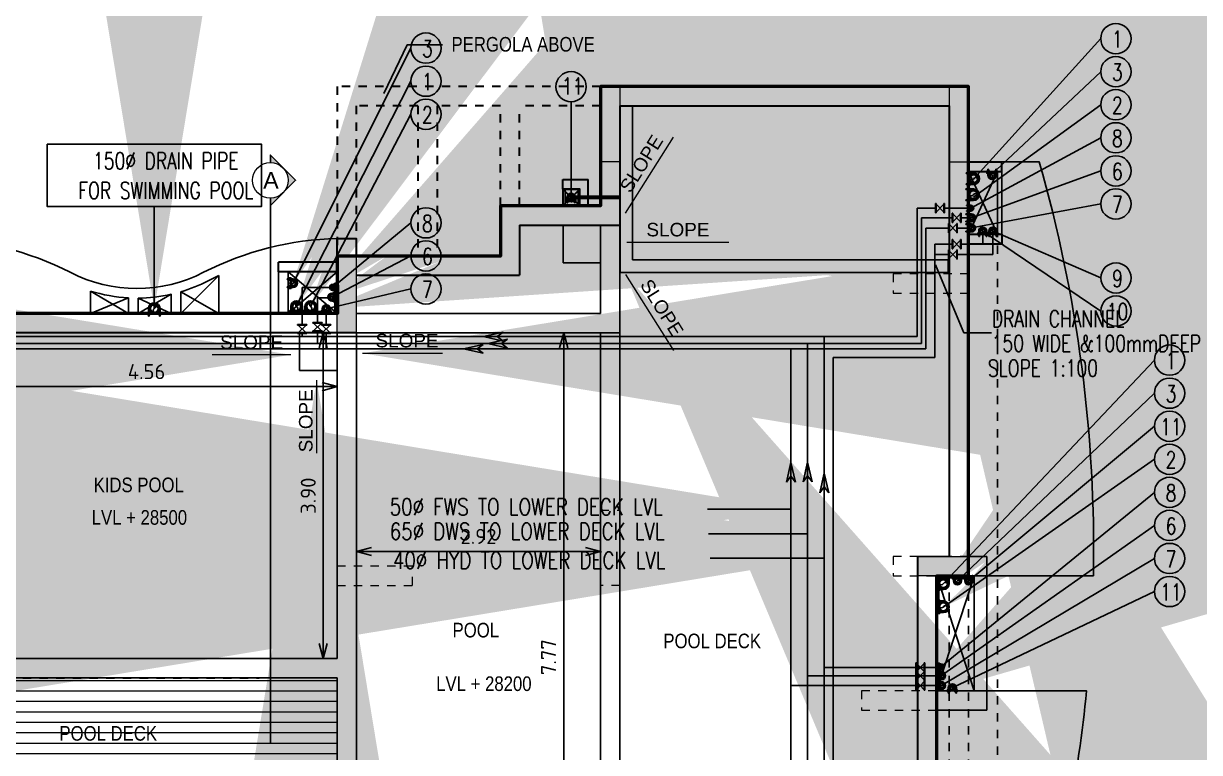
# Model space of a CAD drawing. Header units: inches. Extents: x 0 to 429, y 0 to 146.
# Drawn here: x 302.64 to 316.73, y 124.73 to 133.46 of the extents above; entities that cross this region are included whole.
import ezdxf
from ezdxf.enums import TextEntityAlignment as Align

# ---------------------------------------------------------------- set-up
doc = ezdxf.new("R2010")
doc.units = ezdxf.units.IN
doc.header["$MEASUREMENT"] = 0
doc.linetypes.add('Xr-4BHK-A-B-Tenth Floor-Sub$0$HIDDEN', pattern=[0.375, 0.25, -0.125])
doc.layers.get('DEFPOINTS').update_dxf_attribs({"lineweight": 18})
for name, color, linetype, lineweight in [('FLOOR09', 7, 'Continuous', 50), ('XR-4BHK-A-B-TENTH SUB$0$COL', 1, 'Continuous', 0), ('XR-4BHK-A-B-TENTH SUB$0$COL BELOW', 3, 'Xr-4BHK-A-B-Tenth Floor-Sub$0$HIDDEN', 0), ('XR-4BHK-A-B-TENTH SUB$0$COL HATCH', 9, 'Continuous', 0), ('XR-4BHK-A-B-TENTH SUB$0$CUTOUT', 6, 'Continuous', 30), ('XR-4BHK-A-B-TENTH SUB$0$HATCH', 8, 'Continuous', 9), ('XR-4BHK-A-B-TENTH SUB$0$PERGOLA ABOVE', 6, 'Xr-4BHK-A-B-Tenth Floor-Sub$0$HIDDEN', 30), ('XR-4BHK-A-B-TENTH SUB$0$PIPE', 30, 'Continuous', 30), ('XR-4BHK-A-B-TENTH SUB$0$WALL', 7, 'Continuous', 30)]:
    doc.layers.add(name, color=color, linetype=linetype, lineweight=lineweight)
for name, color, linetype in [('XR-4BHK-A-B-TENTH SUB$0$BALCONY', 6, 'Continuous'), ('XR-4BHK-A-B-TENTH SUB$0$ELE', 4, 'Continuous'), ('XR-4BHK-A-B-TENTH SUB$0$LINE ABOVE', 20, 'Xr-4BHK-A-B-Tenth Floor-Sub$0$HIDDEN')]:
    doc.layers.add(name, color=color, linetype=linetype)
doc.styles.add('Sanvi Common', font='isocpeur.ttf')
doc.styles.add('Xr-4BHK-A-B-Tenth Floor-Sub$0$$0$DIM', font='arial.ttf', dxfattribs={"height": 4})
doc.styles.add('Xr-4BHK-A-B-Tenth Floor-Sub$0$$1$Standard', font='arial.ttf')
doc.styles.add('Xr-4BHK-A-B-Tenth Floor-Sub$0$A-DIM', font='arial.ttf')
doc.styles.add('Xr-4BHK-A-B-Tenth Floor-Sub$0$AUDIT_D_080506184754-0', font='romans.shx')
doc.styles.add('Xr-4BHK-A-B-Tenth Floor-Sub$0$DIM', font='arial.ttf')
doc.styles.add('Xr-4BHK-A-B-Tenth Floor-Sub$0$ROMANS', font='romans.shx')
doc.styles.add('Xr-4BHK-A-B-Tenth Floor-Sub$0$Standard', font='ARIALN.TTF')
doc.dimstyles.new('Sanvi Common', dxfattribs={"dimtxt": 0.18, "dimasz": 0.18, "dimexe": 0.18, "dimexo": 0.0625, "dimgap": 0.09, "dimtad": 1, "dimzin": 0, "dimdsep": 46, "dimtxsty": 'Sanvi Common', "dimblk": 'OPEN30', "dimcen": 0.09, "dimclrd": 68, "dimclre": 68, "dimclrt": 40, "dimadec": 0, "dimazin": 0, "dimtfac": 1, "dimtofl": 0, "dimtmove": 0, "dimatfit": 3, "dimldrblk": 'OPEN30', "dimfxl": 1, "dimtolj": 1, "dimtzin": 0, "dimarcsym": 0})
doc.dimstyles.new('Xr-4BHK-A-B-Tenth Floor-Sub$0$A-DIM-100', dxfattribs={"dimscale": 2, "dimtxt": 150, "dimasz": 50, "dimexe": 30, "dimexo": 25, "dimgap": 25, "dimtad": 1, "dimdec": 0, "dimzin": 0, "dimdsep": 46, "dimtxsty": 'Xr-4BHK-A-B-Tenth Floor-Sub$0$A-DIM', "dimblk1": 'Xr-4BHK-A-B-Tenth Floor-Sub$0$_ArchTick', "dimblk2": 'Xr-4BHK-A-B-Tenth Floor-Sub$0$_ArchTick', "dimsah": 1, "dimcen": 0.09, "dimdle": 30, "dimclrd": 256, "dimclre": 256, "dimclrt": 5, "dimadec": 0, "dimazin": 0, "dimtfac": 1, "dimtdec": 0, "dimtmove": 2, "dimatfit": 3, "dimfxl": 0.18, "dimtolj": 1, "dimtzin": 0, "dimlwd": 9, "dimlwe": 9, "dimarcsym": 0})
doc.dimstyles.new('Xr-4BHK-A-B-Tenth Floor-Sub$0$DIM 75', dxfattribs={"dimtxt": 75, "dimasz": 75, "dimexe": 0.18, "dimexo": 0.0625, "dimgap": 0.09, "dimtad": 0, "dimtih": 1, "dimtoh": 1, "dimdec": 0, "dimzin": 0, "dimdsep": 46, "dimtxsty": 'Xr-4BHK-A-B-Tenth Floor-Sub$0$Standard', "dimcen": 0.09, "dimclrd": 256, "dimclre": 256, "dimclrt": 256, "dimadec": 0, "dimazin": 0, "dimtfac": 1, "dimtdec": 0, "dimtofl": 0, "dimtmove": 0, "dimatfit": 3, "dimfxl": 1, "dimtolj": 1, "dimtzin": 0, "dimarcsym": 0})

# ---------------------------------------------------------------- blocks, each defined once
blk = doc.blocks.new('Xr-4BHK-A-B-Tenth Floor-Sub$0$RWP')
at = {"layer": 'XR-4BHK-A-B-TENTH SUB$0$CUTOUT'}
for p, q in [((0, 199.9999999999782), (200, 0)), ((200, 199.9999999999782), (0, 0))]:
    blk.add_line(p, q, dxfattribs=at)
blk.add_lwpolyline([(0, 0), (200, 0), (200, 199.9999999999782), (0, 199.9999999999782)], close=True, dxfattribs=at)
at = {"layer": 'XR-4BHK-A-B-TENTH SUB$0$ELE'}
for p, q in [((0, 199.9999999999782), (0, 0)), ((25, 199.9999999999782), (25, 0))]:
    blk.add_line(p, q, dxfattribs=at)
at = {"layer": 'XR-4BHK-A-B-TENTH SUB$0$PIPE'}
blk.add_circle((99.99999999998545, 99.99999999998545), 50, dxfattribs=at)
at = {"layer": 'XR-4BHK-A-B-TENTH SUB$0$WALL'}
for p, q in [((0, 314.9999999999927), (300.338027563339, 314.9999999999854)), ((0, 199.9999999999782), (0, 314.9999999999927)), ((300.338027563339, 0.03130739104381064), (300.338027563339, 314.9999999999854)), ((0, 199.9999999999782), (185.3380275633244, 199.9999999999782)), ((185.3380275633244, 0.03130739104381064), (185.3380275633244, 199.9999999999782))]:
    blk.add_line(p, q, dxfattribs=at)
blk = doc.blocks.new('Xr-4BHK-A-B-Tenth Floor-Sub$0$unit 4')
at = {"layer": 'XR-4BHK-A-B-TENTH SUB$0$COL HATCH'}
for points in [[(130341.9659653169, 17231.94158793948), (130341.9659653169, 17461.95485030487), (129441.6813269791, 17461.95485030487), (129441.6813269791, 17231.94158793948)], [(135071.4683339713, 16851.92875441615), (135071.4683339713, 17461.94210373014), (135301.4688667769, 17461.94210373014), (135301.4688667769, 16851.92875441615)], [(129441.681326979, 13056.95510826446), (129441.681326979, 13286.94210373014), (130341.9663204936, 13286.94210373014), (130341.9663204936, 13056.95510826446)], [(131471.7285447821, 9901.937152245926), (131471.7285720439, 10131.52483284136), (132391.4663896933, 10131.52483284136), (132391.4662381516, 9901.937152245926)]]:
    blk.add_hatch(color=256, dxfattribs=at).paths.add_polyline_path(points)
at = {"layer": 'XR-4BHK-A-B-TENTH SUB$0$HATCH'}
h = blk.add_hatch(dxfattribs=at)
h.set_pattern_fill('LINE', color=256, scale=1000, angle=90.00000000000001, style=0)
h.set_pattern_definition([(90, (108785.045784827, -212039.4299322763), (-125, -2.775557561562891e-14), [])])
h.paths.add_polyline_path([(136523.896407382, 5336.954781934473), (136523.8964073836, 9901.942103730136), (143926.6808969202, 9901.942103730107), (143926.6797645967, 10221.95374302511), (144476.6823000514, 10221.95374322421), (144476.6822946735, 9001.9421013057), (144476.6823000521, 8901.94209039578), (143681.6830437472, 8901.942416028352), (141448.7126748509, 8901.516515860421), (138186.4667852746, 8901.514606098848), (138186.921725734, 4736.958230922261), (136951.4669092088, 4736.958230924094), (136951.4669092098, 5336.954755751969)])
at = {"layer": 'XR-4BHK-A-B-TENTH SUB$0$BALCONY'}
blk.add_line((130344.9620378541, 17861.94471418549), (130344.9620378541, 18310.51323266406), dxfattribs=at)
for points in [[(135301.4662931921, 17681.5256922002), (135301.4662931938, 18958.71289381277, 0.07426549921327624), (130344.9620378541, 18310.51323266406), (130344.9620378541, 17861.94471418549)], [(136681.4672898354, 17681.52098489433), (136681.4672898354, 18877.08447858781, -0.04461791767468246), (139641.4667689159, 18310.51323266406), (139641.466768916, 17461.52219333107)]]:
    blk.add_lwpolyline(points, format="xyb", dxfattribs=at)
at = {"layer": 'XR-4BHK-A-B-TENTH SUB$0$COL'}
for points in [[(130341.9659653169, 17231.94158793948), (130341.9659653169, 17461.95485030487), (129441.6813269791, 17461.95485030487), (129441.6813269791, 17231.94158793948)], [(135071.4683339713, 16851.92875441615), (135071.4683339713, 17461.94210373014), (135301.4688667769, 17461.94210373014), (135301.4688667769, 16851.92875441615)], [(129441.681326979, 13056.95510826446), (129441.681326979, 13286.94210373014), (130341.9663204936, 13286.94210373014), (130341.9663204936, 13056.95510826446)], [(131471.7285447821, 9901.937152245926), (131471.7285720439, 10131.52483284136), (132391.4663896933, 10131.52483284136), (132391.4662381516, 9901.937152245926)]]:
    blk.add_lwpolyline(points, close=True, dxfattribs=at)
at = {"layer": 'XR-4BHK-A-B-TENTH SUB$0$COL BELOW'}
for points in [[(131686.468866777, 17461.94210373014), (131686.468866777, 16561.4458283532), (131916.4688837488, 16561.4458283532), (131916.4688837488, 17461.94210373014)], [(135071.4683339713, 17461.94210373014), (135071.4683339713, 16561.44440338635), (135301.4688667769, 16561.44440338635), (135301.4688667769, 17461.94210373014)], [(136681.4693713392, 17081.94210373014), (136681.4693713392, 16181.94210373014), (136911.4693713392, 16181.94210373014), (136911.4693713392, 17081.94210373014)], [(134515.9714412788, 13056.9416738736), (134515.9714412788, 13286.94210373014), (135416.468866777, 13286.94210373014), (135416.468866777, 13056.9416738736)], [(135186.468866777, 10802.44116655839), (135186.468866777, 9901.942103730136), (135416.4691103014, 9901.942103730136), (135416.4691103014, 10802.44116655839)]]:
    blk.add_lwpolyline(points, close=True, dxfattribs=at)
at = {"layer": 'XR-4BHK-A-B-TENTH SUB$0$ELE'}
for p, q in [((131209.9620379048, 17861.94471418546), (130459.9620378541, 17861.94471418549)), ((131209.9620378538, 17811.08868132264), (130459.9620378541, 17811.94471418549)), ((130459.9620378541, 17811.94471418549), (131209.9620378538, 17461.08868132267)), ((131209.9620378538, 17811.08868132264), (130459.9620378541, 17461.94471418552)), ((135301.4662931921, 17681.5256922002), (135071.4662931921, 17681.5256922002)), ((135071.4662931921, 17681.5256922002), (135071.4662524655, 17461.52098489602)), ((135301.4662931921, 17461.50763841454), (135301.4662931921, 17681.5256922002)), ((136681.4672898354, 17681.52098489433), (135301.4662931938, 17681.5256922002)), ((136681.4672898354, 17681.52098489433), (136911.4672898354, 17681.52098489352)), ((136681.467289835, 17531.52098489433), (135301.4662931935, 17531.5256922002)), ((136681.467289835, 17531.52098489433), (135301.4714581925, 17084.43046211114)), ((135306.417825008, 17531.5256922002), (136681.4672898334, 17081.52098489602)), ((135301.4669401477, 17084.43046913153), (135301.4662931921, 17461.52095957982)), ((135071.4683339712, 16851.92875441615), (135071.4683339713, 17231.95495207657)), ((140391.4688667771, 13286.94167387165), (131101.4704008717, 13286.94167387477)), ((132391.4688011455, 10131.93716872233), (132391.4688514615, 13286.94167387424)), ((132161.4688477934, 13056.94167387436), (131101.4700916948, 13056.94167387474)), ((132161.4688011455, 10131.93717239038), (132161.4688477934, 13056.94167387436)), ((140161.468866777, 13056.94167387171), (132391.4688477934, 13056.94167387427)), ((140161.4688667815, 10131.94210373011), (132391.4663896933, 10131.94210373014)), ((132161.4187872031, 9901.937152245926), (131661.6156462846, 9313.630158901855)), ((132161.4187872035, 9313.630158902117), (131661.6156462842, 9901.52552600007)), ((136293.8964073835, 9901.942103730136), (132391.4663896933, 9901.942103730136)), ((136293.896407381, 5336.954794948309), (136293.8964073835, 9901.942103730107)), ((136523.8964073808, 5336.954781934473), (136523.8964073836, 9901.942103730107)), ((140391.468866782, 9901.942103730107), (136523.8964073836, 9901.942103730136)), ((132161.4187872035, 9313.630158902117), (131661.6156462846, 9313.630158901855)), ((132161.4187872035, 9198.630158902146), (131661.6156462847, 9198.630158901884)), ((132161.4187872035, 8483.630158903048), (131706.6257720069, 8483.630158903048)), ((132161.4187872035, 8029.463492233102), (131706.6257720069, 8483.630158903048)), ((132161.4187872035, 8483.630158903048), (131900.1036710207, 8029.463492233102)), ((131900.1036710207, 8029.463492233102), (132161.4187872035, 8029.463492233102)), ((131930.2381193207, 7914.463492233102), (132161.4187872035, 7914.463492233102)), ((131930.2381193207, 7914.463492233102), (132161.4187872035, 7517.796825563099)), ((131976.3674461286, 7517.796825563099), (132161.4187872035, 7914.463492233102)), ((131976.3674461286, 7517.796825563099), (132161.4187872035, 7517.796825563099)), ((131890.9369966247, 6948.630158893182), (132161.4187872034, 7402.796825563099)), ((131973.6426934986, 7402.796825563099), (132161.4187872035, 7402.796825563099)), ((131973.6426934986, 7402.796825563099), (132161.4187872034, 6948.630158893182)), ((132161.4187872034, 6948.630158893182), (131890.9369966247, 6948.630158893182))]:
    blk.add_line(p, q, dxfattribs=at)
for points in [[(136681.4672898354, 17681.52098489433), (136681.4672898334, 17081.52098489602)], [(136911.4672898354, 17681.52098489352), (136911.4672898334, 17081.52098489527)]]:
    blk.add_lwpolyline(points, dxfattribs=at)
for points in [[(131546.6641121814, 5106.526409888524), (131261.4187872031, 5106.526409888524, -0.1110505788622182), (131666.0252753782, 6704.858696171956, 0.2444965612225505), (131666.0252754095, 8303.1921110244, -0.1110506732283804), (131261.4187873959, 9901.525525423378, 74.79183126275576)], [(131900.1036710207, 8029.463492233102, 0.04773284310239038), (131768.3356557142, 8355.708216611732, -0.009748999294592523), (131706.6257720069, 8483.630158903048)], [(131976.3674461286, 7517.796825563099, 0.05421113696693754), (131930.2381193207, 7914.463492233102)], [(131890.9369966247, 6948.630158893182, 0.06273016679442756), (131973.6426934986, 7402.796825563099, 0.06273016679442756)]]:
    blk.add_lwpolyline(points, format="xyb", dxfattribs=at)
at = {"layer": 'XR-4BHK-A-B-TENTH SUB$0$HATCH'}
blk.add_lwpolyline([(136523.896407382, 5336.954781934473), (136523.8964073836, 9901.942103730136), (143926.6808969202, 9901.942103730107), (143926.6797645967, 10221.95374302511), (144476.6823000514, 10221.95374322421), (144476.6822946735, 9001.9421013057), (144476.6823000521, 8901.94209039578), (143681.6830437472, 8901.942416028352), (141448.7126748509, 8901.516515860421), (141448.7126748509, 8901.516515860421), (138186.4667852746, 8901.514606098848), (138186.921725734, 4736.958230922261), (136951.4669092088, 4736.958230924094), (136951.4669092098, 5336.954755751969), (136523.896407382, 5336.954781934473)], dxfattribs=at)
at = {"layer": 'XR-4BHK-A-B-TENTH SUB$0$LINE ABOVE'}
for p, q in [((135301.4688667769, 17461.94210373014), (139491.4568943406, 17461.94210373022)), ((135301.468866777, 17231.94210373014), (139491.4568943406, 17231.94210373022))]:
    blk.add_line(p, q, dxfattribs=at)
at = {"layer": 'XR-4BHK-A-B-TENTH SUB$0$PERGOLA ABOVE'}
for p, q in [((130871.4556833519, 12086.54743896754), (129671.4575594726, 12086.54743896754)), ((130871.4556833519, 11856.54743896754), (129671.4575594726, 11856.54743896754)), ((129671.4591731464, 11099.46846064547), (131471.4607072496, 11099.46846064558)), ((129671.4591731465, 10869.46846064547), (131471.4607072496, 10869.46846064558))]:
    blk.add_line(p, q, dxfattribs=at)
at = {"layer": 'XR-4BHK-A-B-TENTH SUB$0$PERGOLA ABOVE', "linetype": 'Xr-4BHK-A-B-Tenth Floor-Sub$0$HIDDEN'}
blk.add_line((136523.896407382, 5336.954781934473), (136523.896407382, 8968.655933831033), dxfattribs=at)
at = {"layer": 'XR-4BHK-A-B-TENTH SUB$0$PERGOLA ABOVE'}
for points in [[(129441.4591731465, 13056.95642595951), (129441.459107515, 9901.5380707664), (131471.5053835991, 9901.5380707664)], [(129671.4591731465, 13056.95642595951), (129671.4575594726, 12086.54743896754)], [(129671.4575594726, 11856.54743896754), (129671.4591731465, 11099.46846064547)], [(129671.4591731465, 10869.46846064547), (129671.459107515, 10131.5380707664), (131471.5053835991, 10131.5380707664)]]:
    blk.add_lwpolyline(points, dxfattribs=at)
at = {"layer": 'XR-4BHK-A-B-TENTH SUB$0$WALL'}
for p, q in [((130344.9620378541, 17461.92507914276), (130344.9620378541, 17861.94471418549)), ((130459.9620378541, 17861.94471418555), (130344.9620378541, 17861.94471418549)), ((130459.9620378541, 17461.94471418552), (130459.9620378541, 17861.94471418555)), ((131209.9620378538, 17461.08868132267), (131209.9620379049, 17861.94471418552)), ((131209.9620379049, 17861.94471418552), (131324.9620379049, 17861.94471418546)), ((131324.9620378538, 17461.52133356652), (131324.9620379049, 17861.94471418546)), ((129441.4688667742, 13056.95510826446), (129441.4688667742, 17461.92507914276)), ((130344.9620378541, 17461.92507914276), (129441.4688667742, 17461.92507914276)), ((131209.9620378538, 17461.08868132267), (130459.9620378541, 17461.94471418552)), ((131324.9620378538, 17461.52133356652), (135071.4683339713, 17461.95491692578)), ((129671.4688667742, 17231.95485030176), (135071.4683339713, 17231.95495207657)), ((129671.4688667742, 13286.95485030487), (129671.4688667742, 17231.95485030176)), ((135301.4688667769, 17081.92875441615), (140276.4667689161, 17081.92875441609)), ((135071.4683339712, 16851.92875441615), (140161.4683825894, 16851.92875441612)), ((129671.4688667742, 13286.95485030487), (131101.4704008894, 13286.95485030484)), ((131101.4687872096, 12086.52133356663), (131101.4704008894, 13286.95485030484)), ((129441.4688667742, 13056.95510826446), (130871.4704008881, 13056.95510826443)), ((130871.4687872083, 11856.52133356658), (130871.4704008881, 13057.34808437072)), ((131101.4687872096, 12086.52133356663), (131701.6810768375, 12086.52133356663)), ((131701.6828312864, 10131.52471194018), (131701.6810768375, 12086.52133356663)), ((131471.6812832436, 11856.52133356567), (130871.4687872083, 11856.52133356658)), ((131471.6826491656, 10131.52207387873), (131471.6812832436, 11856.52133356567)), ((131546.6156462842, 9901.525526000012), (131546.6156462847, 9198.630158901826)), ((131661.6156462842, 9901.52552600007), (131661.6156462847, 9198.630158901884)), ((131661.6156462847, 9198.630158901884), (131546.6156462847, 9198.630158901826)), ((132161.4187872036, 9198.630158902146), (132161.4187872032, 5924.421776986594))]:
    blk.add_line(p, q, dxfattribs=at)
for points in [[(132161.4187872036, 9198.624546462495), (132161.4187872031, 9901.937152245926), (131261.4188048888, 9901.937152245926), (131261.4187873959, 10131.52183601851), (131471.6826491656, 10131.52207387873)], [(132391.4663896933, 10131.52311438075), (132391.4663896933, 5336.95501575552), (136951.4669092098, 5336.954757741682)]]:
    blk.add_lwpolyline(points, dxfattribs=at)
at = {"layer": 'XR-4BHK-A-B-TENTH SUB$0$WALL', "rotation": 90}
blk.add_blockref('Xr-4BHK-A-B-Tenth Floor-Sub$0$RWP', (130871.6969496014, 12606.59963121096), dxfattribs=at)
blk = doc.blocks.new('Xr-4BHK-A-B-Tenth Floor-Sub$0$core typ')
at = {"layer": 'XR-4BHK-A-B-TENTH SUB$0$LINE ABOVE'}
blk.add_line((14370.00140202037, -7689.003133739934), (14370.00261045538, 21931.7188590661), dxfattribs=at)
blk = doc.blocks.new('_Open30')
at = {"color": 0, "linetype": 'ByBlock', "lineweight": -2}
for p, q in [((-1, 0.26794919), (0, 0)), ((0, 0), (-1, -0.26794919)), ((0, 0), (-1, 0))]:
    blk.add_line(p, q, dxfattribs=at)
blk = doc.blocks.new('*D409')
at = {"color": 68, "lineweight": -2, "transparency": 16777216}
for p, q in [((306.3364183664768, 129.7543890328357), (306.0527117576607, 129.7543890328357)), ((306.2327117576607, 129.5743890328357), (306.2327117576608, 126.0319590151532)), ((306.3364183664768, 125.8519590151532), (306.0527117576607, 125.8519590151532))]:
    blk.add_line(p, q, dxfattribs=at)
at = {"layer": 'DEFPOINTS', "color": 0, "transparency": 16777216}
for p in [(306.3989183664768, 129.7543890328357), (306.2327117576608, 125.8519590151532), (306.3989183664768, 125.8519590151532)]:
    blk.add_point(p, dxfattribs=at)
at = {"color": 68, "lineweight": -2, "transparency": 16777216, "xscale": 0.18, "yscale": 0.18, "zscale": 0.18}
for p, rotation in [((306.2327117576607, 129.7543890328357), 90), ((306.2327117576608, 125.8519590151532), 270)]:
    blk.add_blockref('_Open30', p, dxfattribs=dict(at, rotation=rotation))
at = {"color": 40, "transparency": 16777216, "insert": (306.0527117576607, 127.8031740239943), "char_height": 0.18, "attachment_point": 5, "rotation": 90, "style": 'Sanvi Common'}
blk.add_mtext('\\A1;3.90', dxfattribs=at)
blk = doc.blocks.new('*D410')
at = {"color": 68, "lineweight": -2, "transparency": 16777216}
for p, q in [((301.833918893603, 129.1463887694385), (301.833918893603, 129.2894174176373)), ((306.3989183664767, 129.1463887694385), (306.3989183664767, 129.2894174176373)), ((302.013918893603, 129.1094174176373), (306.2189183664767, 129.1094174176373))]:
    blk.add_line(p, q, dxfattribs=at)
at = {"layer": 'DEFPOINTS', "color": 0, "transparency": 16777216}
for p in [(301.833918893603, 129.0838887694385), (306.3989183664767, 129.1094174176373), (306.3989183664767, 129.0838887694385)]:
    blk.add_point(p, dxfattribs=at)
at = {"color": 68, "lineweight": -2, "transparency": 16777216, "xscale": 0.18, "yscale": 0.18, "zscale": 0.18, "rotation": 180}
blk.add_blockref('_Open30', (301.833918893603, 129.1094174176373), dxfattribs=at)
at = {"color": 68, "lineweight": -2, "transparency": 16777216, "xscale": 0.18, "yscale": 0.18, "zscale": 0.18}
blk.add_blockref('_Open30', (306.3989183664767, 129.1094174176373), dxfattribs=at)
at = {"color": 40, "transparency": 16777216, "insert": (304.1164186300398, 129.2894174176373), "char_height": 0.18, "attachment_point": 5, "style": 'Sanvi Common'}
blk.add_mtext('\\A1;4.56', dxfattribs=at)
blk = doc.blocks.new('*D411')
at = {"color": 68, "lineweight": -2, "transparency": 16777216}
for p, q in [((308.9714184903812, 129.7543865850289), (309.2919090737304, 129.7543865850289)), ((309.1119090737304, 122.1643886372523), (309.1119090737304, 129.5743865850289)), ((308.9714183664861, 121.9843886372523), (309.2919090737304, 121.9843886372523))]:
    blk.add_line(p, q, dxfattribs=at)
at = {"layer": 'DEFPOINTS', "color": 0, "transparency": 16777216}
for p in [(308.9089184903812, 129.7543865850289), (309.1119090737304, 129.7543865850289), (308.9089183664861, 121.9843886372523)]:
    blk.add_point(p, dxfattribs=at)
at = {"color": 68, "lineweight": -2, "transparency": 16777216, "xscale": 0.18, "yscale": 0.18, "zscale": 0.18}
for p, rotation in [((309.1119090737304, 129.7543865850289), 90), ((309.1119090737304, 121.9843886372523), 270)]:
    blk.add_blockref('_Open30', p, dxfattribs=dict(at, rotation=rotation))
at = {"color": 40, "transparency": 16777216, "insert": (308.9319090737304, 125.8693876111405), "char_height": 0.18, "attachment_point": 5, "rotation": 90, "style": 'Sanvi Common'}
blk.add_mtext('\\A1;7.77', dxfattribs=at)
blk = doc.blocks.new('*D412')
at = {"color": 68, "lineweight": -2, "transparency": 16777216}
for p, q in [((306.6289183664872, 127.0218884560431), (306.6289183664872, 127.3153436529293)), ((309.553917936612, 127.0218884560431), (309.553917936612, 127.3153436529293)), ((306.8089183664872, 127.1353436529293), (309.373917936612, 127.1353436529293))]:
    blk.add_line(p, q, dxfattribs=at)
at = {"layer": 'DEFPOINTS', "color": 0, "transparency": 16777216}
for p in [(309.553917936612, 127.1353436529293), (306.6289183664872, 126.9593884560431), (309.553917936612, 126.9593884560431)]:
    blk.add_point(p, dxfattribs=at)
at = {"color": 68, "lineweight": -2, "transparency": 16777216, "xscale": 0.18, "yscale": 0.18, "zscale": 0.18, "rotation": 180}
blk.add_blockref('_Open30', (306.6289183664872, 127.1353436529293), dxfattribs=at)
at = {"color": 68, "lineweight": -2, "transparency": 16777216, "xscale": 0.18, "yscale": 0.18, "zscale": 0.18}
blk.add_blockref('_Open30', (309.553917936612, 127.1353436529293), dxfattribs=at)
at = {"color": 40, "transparency": 16777216, "insert": (308.0914181515496, 127.3153436529293), "char_height": 0.18, "attachment_point": 5, "style": 'Sanvi Common'}
blk.add_mtext('\\A1;2.92', dxfattribs=at)
blk = doc.blocks.new('Xr-4BHK-A-B-Tenth Floor-Sub$0$$0$DOOR NO')
at = {"lineweight": 0}
blk.add_circle((5.684341886080801e-14, 0), 10, dxfattribs=at)
at = {"style": 'Xr-4BHK-A-B-Tenth Floor-Sub$0$$0$DIM'}
blk.add_attdef('X1', text='', height=9, dxfattribs=at).set_placement((5.684341886080801e-14, 0), align=Align.MIDDLE_CENTER)
blk = doc.blocks.new('Xr-4BHK-A-B-Tenth Floor-Sub$0$_ArchTick')
at = {"color": 0, "linetype": 'ByBlock', "const_width": 0.15}
blk.add_lwpolyline([(-0.5, -0.5), (0.5, 0.5)], dxfattribs=at)
blk = doc.blocks.new('Xr-4BHK-A-B-Tenth Floor-Sub$0$VALVE100')
at = {"color": 0, "linetype": 'Continuous', "lineweight": -3}
for p, q in [((-19.03617265379573, 22.9484023668517), (-22.0959596360497, 22.9484023668517)), ((-22.0959596360497, 22.9484023668517), (-22.0959596360497, -22.94840236687573)), ((-19.03617265379573, -22.94840236687573), (-19.03617265379573, 22.9484023668517)), ((-19.03617265379573, 19.88861538462276), (19.03617265379573, -19.88861538462276)), ((19.03617265379573, 19.88861538462276), (-19.03617265379573, -19.88861538462276)), ((19.03617265385983, 22.9484023668517), (22.09595963610578, 22.9484023668517)), ((19.03617265385983, -22.94840236687573), (19.03617265385983, 22.9484023668517)), ((22.09595963610578, 22.9484023668517), (22.09595963610578, -22.94840236687573)), ((-22.0959596360497, -22.94840236687573), (-19.03617265379573, -22.94840236687573)), ((22.09595963610578, -22.94840236687573), (19.03617265385983, -22.94840236687573))]:
    blk.add_line(p, q, dxfattribs=at)
blk = doc.blocks.new('Xr-4BHK-A-B-Tenth Floor-Sub$0$AR')
at = {"lineweight": -3}
blk.add_hatch(color=0, dxfattribs=at).paths.add_polyline_path([(-2.910391107208109e-11, 1.018630508806645e-10), (-53.38747398255394, -235.5740058441594), (-2.912042586134044e-11, -162.9766401681734), (53.38747398248059, -235.5740058441594)])
at = {"color": 0, "lineweight": -3}
for p, q in [((-2.91038304567337e-11, 1.018634065985679e-10), (-53.38747398255394, -235.5740058441594)), ((-2.91038304567337e-11, 1.018634065985679e-10), (53.38747398248059, -235.5740058441594)), ((-2.91038304567337e-11, -162.9766401681735), (-53.38747398255394, -235.5740058441594)), ((-2.91038304567337e-11, -162.9766401681735), (53.38747398248059, -235.5740058441594))]:
    blk.add_line(p, q, dxfattribs=at)
blk = doc.blocks.new('Xr-4BHK-A-B-Tenth Floor-Sub$0$CI50')
at = {"color": 1, "ltscale": 100}
for p, q in [((-53.22542626422364, 2), (-53.22542626422364, 13.49232116833446)), ((-48.33333333313929, 34.99999999991269), (-48.33333333284826, 13.49232116833446)), ((-48.33333333284826, 2), (-48.33333333529299, -2)), ((-40.33333333319752, 34.99999999991269), (-40.33333333040355, 13.49232116833446)), ((-40.33333333284827, 2), (-40.33333333284827, -2)), ((-35.44124039344024, 2), (-35.44124039344024, 13.49232116833446)), ((35.44124039344024, 2), (35.44124039344024, 13.49232116833446)), ((40.33333333319752, 34.99999999481953), (40.33333333354675, 13.49232116324128)), ((40.33333333284827, 2), (40.33333333284827, -2)), ((48.33333333313929, 34.99999999481953), (48.33333333599147, 13.49232116324128)), ((48.33333333284826, 2), (48.33333333529299, -2)), ((53.22542626422364, 2), (53.22542626422364, 13.49232116833446)), ((-53.22542626730865, -13.49232117080828), (-53.22542626730865, -2)), ((-48.33333333529299, -13.49232117080828), (-48.33333333471092, -30.62995350570418)), ((-48.33333333529299, -14.76924574369332), (-48.33333333529299, -30.62995350323035)), ((-40.33333333284827, -30.62995350323035), (-48.33333333284826, -30.62995350323035)), ((-40.33333333284827, -13.49232117080828), (-40.33333333284827, -30.62995350323035)), ((-40.33333333284827, -14.76924574369332), (-40.33333333284827, -30.62995350570418)), ((-35.44124039652525, -13.49232117080828), (-35.44124039652525, -2)), ((35.44124039652525, -13.49232117080828), (35.44124039652525, -2)), ((40.33333333284827, -13.49232117080828), (40.33333333284827, -30.62995350323035)), ((40.33333333284827, -14.76924574369332), (40.33333333284827, -30.62995350570418)), ((40.33333333284827, -30.62995350323035), (48.33333333284826, -30.62995350323035)), ((48.33333333529299, -13.49232117080828), (48.33333333471092, -30.62995350570418)), ((48.33333333529299, -14.76924574369332), (48.33333333529299, -30.62995350323035)), ((53.22542626730865, -13.49232117080828), (53.22542626730865, -2))]:
    blk.add_line(p, q, dxfattribs=at)
at = {"color": 1, "ltscale": 100, "elevation": 1.671858e-10}
for points in [[(-57.92892428027696, 2), (-30.86954810534371, 2), (-30.86954810534371, 13.49232116833446), (-57.92892428027696, 13.49232116833446)], [(57.92892428027696, 2), (30.86954810534371, 2), (30.86954810534371, 13.49232116833446), (57.92892428027696, 13.49232116833446)], [(-57.9289242827799, -13.49232117080828), (-30.86954810784664, -13.49232117080828), (-30.86954810784664, -2), (-57.9289242827799, -2)], [(57.9289242827799, -13.49232117080828), (30.86954810784664, -13.49232117080828), (30.86954810784664, -2), (57.9289242827799, -2)]]:
    blk.add_lwpolyline(points, close=True, dxfattribs=at)
at = {"ltscale": 100}
for radius in [34.99999999990905, 24.99999999990905]:
    blk.add_circle((0, 34.99999999991269), radius, dxfattribs=at)
at = {"color": 1, "ltscale": 100}
for radius, start, end in [(48.33333333322298, 1.6675267e-09, 179.9999999983324), (40.33333333322297, 359.9999999983326, 180.0000000016675)]:
    blk.add_arc((0, 34.99999999991269), radius, start, end, dxfattribs=at)
at = {"ltscale": 100}
for centre, start, end in [((6.934540301561356, 47.49999999985448), 119.0199020128228, 240.9800979871771), ((-6.934540301561356, 22.4999999999709), 299.0199020128228, 60.9800979871771)]:
    blk.add_arc(centre, 14.29467905174831, start, end, dxfattribs=at)
blk = doc.blocks.new('Xr-4BHK-A-B-Tenth Floor-Sub$0$CI100')
at = {"color": 1, "ltscale": 100}
for p, q in [((-78.8920929323649, -2.4738256e-09), (-78.8920929323649, 11.49232116586063)), ((-73.99999999970896, 60.66666666645324), (-74.00000000098953, 11.49232116586063)), ((-65.99999999976716, 60.66666666645324), (-65.99999999854482, 11.49232116586063)), ((-61.1079070615815, -2.4738256e-09), (-61.1079070615815, 11.49232116586063)), ((61.1079070615815, -2.4738256e-09), (61.1079070615815, 11.49232116586063)), ((65.99999999976716, 60.66666666645324), (65.99999999854482, 11.49232116586063)), ((73.99999999970896, 60.66666666645324), (74.00000000098953, 11.49232116586063)), ((78.8920929323649, -2.4738256e-09), (78.8920929323649, 11.49232116586063)), ((-78.89209293544991, -15.49232117328211), (-78.89209293544991, -4.000000002473826)), ((-74.00000000098953, -2.4738256e-09), (-74.00000000343425, -4.000000002473826)), ((-74.00000000343425, -15.49232117328211), (-74.00000000285218, -37.33333333814517)), ((-74.00000000343425, -16.76924574616714), (-74.00000000343425, -37.33333333567134)), ((-66.00000000098953, -37.33333333567134), (-74.00000000098953, -37.33333333567134)), ((-66.00000000098953, -2.4738256e-09), (-66.00000000098953, -4.000000002473826)), ((-66.00000000098953, -15.49232117328211), (-66.00000000098953, -37.33333333567134)), ((-66.00000000098953, -16.76924574616714), (-66.00000000098953, -37.33333333814517)), ((-61.10790706466652, -15.49232117328211), (-61.10790706466652, -4.000000002473826)), ((61.10790706466652, -15.49232117328211), (61.10790706466652, -4.000000002473826)), ((66.00000000098953, -2.4738256e-09), (66.00000000098953, -4.000000002473826)), ((66.00000000098953, -15.49232117328211), (66.00000000098953, -37.33333333567134)), ((66.00000000098953, -16.76924574616714), (66.00000000098953, -37.33333333814517)), ((66.00000000098953, -37.33333333567134), (74.00000000098953, -37.33333333567134)), ((74.00000000098953, -2.4738256e-09), (74.00000000343425, -4.000000002473826)), ((74.00000000343425, -15.49232117328211), (74.00000000285218, -37.33333333814517)), ((74.00000000343425, -16.76924574616714), (74.00000000343425, -37.33333333567134)), ((78.89209293544991, -15.49232117328211), (78.89209293544991, -4.000000002473826))]:
    blk.add_line(p, q, dxfattribs=at)
for points in [[(-85.44812645978526, -2.4738256e-09), (-54.55187353718793, -2.4738256e-09), (-54.55187353718793, 11.49232116586063), (-85.44812645978526, 11.49232116586063)], [(85.44812645978526, -2.4738256e-09), (54.55187353718793, -2.4738256e-09), (54.55187353718793, 11.49232116586063), (85.44812645978526, 11.49232116586063)], [(-85.4481264622882, -15.49232117328211), (-54.55187353969086, -15.49232117328211), (-54.55187353969086, -4.000000002473826), (-85.4481264622882, -4.000000002473826)], [(85.4481264622882, -15.49232117328211), (54.55187353969086, -15.49232117328211), (54.55187353969086, -4.000000002473826), (85.4481264622882, -4.000000002473826)]]:
    blk.add_lwpolyline(points, close=True, dxfattribs=at)
at = {"ltscale": 100}
for radius in [60.66666666644596, 49.99999999981811]:
    blk.add_circle((0, 60.66666666645324), radius, dxfattribs=at)
at = {"color": 1, "ltscale": 100}
for radius in [73.9999999997308, 65.9999999997599]:
    blk.add_arc((0, 60.66666666645324), radius, 0, 180, dxfattribs=at)
at = {"ltscale": 100}
for centre, start, end in [((13.8690806030645, 85.66666666636591), 119.0199020120139, 240.980097987986), ((-13.8690806030645, 35.66666666654054), 299.0199020120139, 60.98009798798606)]:
    blk.add_arc(centre, 28.58935810349662, start, end, dxfattribs=at)

msp = doc.modelspace()

# ---------------------------------------------------------------- hatches: boundary and pattern name
h = msp.add_hatch(color=256)
h.dxf.hatch_style = 1
h.paths.add_polyline_path([(305.9007604298336, 131.5807737767004), (305.7498921269822, 131.7316420795227, -0.4142135623731205), (305.7498921269822, 131.4299054738635)])
h.paths.add_polyline_path([(305.7498921269822, 131.4299054738635, -0.1989123673796324), (305.5990238241598, 131.3674137766915), (305.5990238241598, 131.2790371710266)])
h.paths.add_polyline_path([(305.7498921269822, 131.7316420795227), (305.5990238241598, 131.8825103823596), (305.5990238241598, 131.7941337766947, -0.1989123673796611)])

# ---------------------------------------------------------------- linework, layer by layer
for p, q in [((309.7876794747231, 130.4767576449789), (309.7876794747231, 132.4743865557516)), ((309.7876794747231, 132.4743865557516), (309.9376794747173, 132.4743865557516)), ((309.9376794747173, 130.6267576449731), (309.9376794747173, 132.4743865557516)), ((305.5990238241598, 131.2790371710266), (305.5990238241598, 124.8456626096717)), ((309.9376794747173, 130.6267576449731), (313.7146738869874, 130.6267576449731)), ((313.7146738869874, 130.6267576449731), (313.7146738869874, 130.4767576449789)), ((309.7876794747231, 130.4767576449789), (313.7146738869874, 130.4767576449789)), ((306.3841185582665, 129.9844830980123), (306.3841187885942, 130.3496113846608)), ((305.810381089143, 130.005485493411), (306.3097075952779, 130.0054853365704)), ((313.5989890814622, 126.8444346321171), (313.5990397859228, 126.39443463212)), ((314.0279887356251, 126.8234346321237), (313.7009407076499, 126.8233839276777)), ((313.5989890814622, 125.794483105577), (313.5990262701912, 125.4644345206593))]:
    msp.add_line(p, q)
at = {"ltscale": 25}
for p, q in [((313.3463151051643, 129.7090262277902), (313.3463151051643, 131.2482803915895)), ((313.56350117786, 131.2482803915895), (313.3463151051643, 131.2482803915895)), ((313.398944749652, 129.6251705679292), (313.398944749652, 131.1322326101921)), ((313.398944749652, 131.1322326101921), (313.7637293167741, 131.1322326101921)), ((313.9882388887732, 131.2482803915895), (313.6708875417049, 131.2482803915895)), ((313.871115680619, 131.1322326101921), (313.9920613095842, 131.1322326101921)), ((313.4507433870554, 129.5624316060689), (313.4507433870554, 131.0093911658163)), ((313.7187718757583, 131.0093911658163), (313.4507433870554, 131.0093911658163)), ((313.9932860062204, 131.0093911658163), (313.8261582396031, 131.0093911658163)), ((314.1301040085478, 130.9721738563944), (314.1301040085478, 130.8163571016025)), ((314.2513428869229, 130.9728917709994), (314.2513428869229, 130.6935156572267)), ((313.55600267606, 129.4571723170642), (313.55600267606, 130.8162527077924)), ((313.7711645991463, 130.8162527077924), (313.55600267606, 130.8162527077924)), ((313.7187718757583, 130.6935156572267), (313.55600267606, 130.6935156572267)), ((314.2513428869229, 130.6935156572267), (313.8261582396031, 130.6935156572267)), ((313.871115680619, 130.8163571016025), (314.1301040085478, 130.8163571016025)), ((306.3231533556923, 130.2961777866707), (305.9785703434414, 130.2961777866707)), ((305.9785703434414, 130.2961777866707), (305.9785703434414, 129.8523491348582)), ((306.3242169319806, 130.1748372115812), (306.1637875010006, 130.1748372115812)), ((306.1637875010006, 130.1748372115812), (306.1637875010006, 129.8769803976442)), ((306.2687103228623, 130.0348802997882), (306.2687103228623, 129.8523491348582)), ((302.1179475488994, 129.7090262277902), (313.3463151051643, 129.7090262277902)), ((305.9785703434414, 129.7449627710134), (305.9785703434414, 129.7090262277902)), ((306.1637875010006, 129.7695940338139), (306.1637875010006, 129.6251705679292)), ((306.2687103228623, 129.7449627710134), (306.2687103228623, 129.5624316060689)), ((312.2329638679608, 118.7561029472249), (312.2329638679608, 129.7090262277902)), ((301.9256544135374, 129.6251705679292), (313.398944749652, 129.6251705679292)), ((312.0329638679783, 118.9561029472365), (312.0329638679783, 129.6251705679292)), ((301.8592509087562, 129.5624316060689), (313.4507433870554, 129.5624316060689)), ((311.8329638679666, 119.1561029472336), (311.8329638679666, 129.5624316060689)), ((312.3382231569654, 119.3524842191232), (312.3382231569654, 129.4571723170642)), ((312.3382231569654, 129.4571723170642), (313.55600267606, 129.4571723170642)), ((313.6265134620867, 125.6453398947028), (312.0329638679783, 125.6453398947028)), ((313.6165931933015, 125.7449650359171), (312.2329638679608, 125.7449650359171)), ((313.6358585703807, 125.5278721422341), (311.8329638679666, 125.5278721422341))]:
    msp.add_line(p, q, dxfattribs=at)
for points in [[(307.6601967254342, 133.2055826274131), (307.2384982969184, 133.2055826274131), (306.9593888138284, 132.622746575505)], [(305.5990238241598, 131.3674137766915), (305.5990238241598, 131.2790371710266), (305.9007604298336, 131.5807737767004), (305.5990238241598, 131.8825103823596), (305.5990238241598, 131.7941337766947)]]:
    msp.add_lwpolyline(points)
for points in [[(302.9273961715904, 132.0145144178509), (305.4912286782151, 132.0145144178509), (305.4912286782151, 131.2663027457433), (302.9273961715904, 131.2663027457433)], [(306.3979889637945, 129.9844830939377), (306.3979888804411, 130.3496113805717), (306.3729888804469, 130.3496113805717), (306.3729889638003, 129.9844830939377)], [(305.810381089143, 129.984485493403), (306.3097075952779, 129.9844346321165), (306.3097075952779, 130.0094856321352), (305.810381089143, 130.0094854934118)], [(313.5779890814834, 126.8444346321171), (313.5779890814834, 126.39443463212), (313.6030400814876, 126.39443463212), (313.6029890814776, 126.8444346321171)], [(314.0279887356251, 126.8444346321171), (313.7009407076499, 126.8444346321171), (313.7009407076499, 126.8193836320983), (314.0279887356251, 126.8194346321229)], [(313.5779890814834, 125.794483105577), (313.5779838752156, 125.4644341275538), (313.6030264869719, 125.4644345953834), (313.6029890814776, 125.794483105577)]]:
    msp.add_lwpolyline(points, close=True)
at = {"const_width": 0.05}
msp.add_lwpolyline([(309.2004741372171, 131.3769979051553), (309.7876794747231, 131.3769979051553)], dxfattribs=at)
at = {"linetype": 'Continuous'}
for points in [[(309.1039179366294, 130.5943850216549), (309.1039179366294, 131.044385021652), (309.553917936612, 131.044385021652), (309.5539177846609, 130.5943848697038), (309.1039179366294, 130.5943850216549)], [(305.9489183664651, 129.3043890328385), (305.9489183664651, 129.7543890328356), (306.3989183664767, 129.7543890328356), (306.3989182145256, 129.3043888808729), (305.9489183664651, 129.3043890328385)]]:
    msp.add_lwpolyline(points, dxfattribs=at)
for centre in [(315.7250435096017, 133.2778932962078), (307.4625380972089, 133.1643497578311), (307.4625380972089, 132.7683837999479), (315.7250435096017, 132.8819273383246), (309.2004741372462, 132.702251993423), (315.7250435096017, 132.4859613804414), (307.4625380972089, 132.3724178420647), (315.7250435096017, 132.0899954225583), (315.7250435096017, 131.6940294646751), (315.7250435096017, 131.2980635067919), (307.4625380972089, 131.071588055272), (307.4625380972089, 130.6756220973888), (315.7267575059473, 130.4113386696094), (307.4625380972089, 130.2796561395057), (315.7267575059473, 130.0153727117262), (316.368240380873, 129.4270408804709), (316.368240380873, 129.0310749225877), (316.368240380873, 128.6351089647046), (316.368240380873, 128.2391430068214), (316.368240380873, 127.8431770489237), (316.368240380873, 127.4472110910405), (316.368240380873, 127.0512451331574), (316.368240380873, 126.6552791752742)]:
    msp.add_circle(centre, 0.1812988915027236)
at = {"layer": 'FLOOR09', "color": 181}
msp.add_lwpolyline([(311.5889286905353, 117.9893904318801), (311.5889196673002, 121.7546024783865), (313.5789243717795, 121.7546024783865), (313.5789243717795, 126.8446027700034), (313.9589293723752, 126.8446029541287), (313.9589193186316, 132.7045999389143), (309.5539187168238, 132.7046024620272), (309.553919925273, 131.2746004600836), (308.3539196673141, 131.2746004600981), (308.353919667285, 130.6740967712599), (306.3989226507315, 130.6740972390894), (306.4030822075788, 129.9846035575961), (301.6039198457788, 129.9846024620261), (301.6039196673141, 125.4246023380897), (301.003923047951, 125.4246023380897), (301.0039230479219, 123.7296023380973), (301.6039282399347, 123.7296023380973), (301.6039230882366, 119.0744836840518), (301.9539088469814, 119.0746024601017), (301.9539076385613, 118.9243899462076), (302.3066562408117, 118.9243819691387), (302.3057789874206, 117.77963560535)], dxfattribs=at)

# ---------------------------------------------------------------- block references
for name, p, xscale, yscale, zscale, rotation in [('Xr-4BHK-A-B-Tenth Floor-Sub$0$unit 4', (296.4969762627539, 262.1458554225368), 0.001, 0.001, 0.001, 270), ('Xr-4BHK-A-B-Tenth Floor-Sub$0$CI100', (313.9653020131323, 131.6001754684088), 0.0009405000000115251, 0.0009405000000115251, 0.0009405000000115251, 270), ('Xr-4BHK-A-B-Tenth Floor-Sub$0$CI50', (314.2432203484446, 131.6810842030513), 0.001099999999976717, 0.001099999999976717, 0.001099999999976717, 180), ('Xr-4BHK-A-B-Tenth Floor-Sub$0$CI100', (313.962176813026, 131.4084465639584), 0.0009405000000115251, 0.0009405000000115251, 0.0009405000000115251, 270), ('Xr-4BHK-A-B-Tenth Floor-Sub$0$CI50', (305.8332894543224, 130.3490072324179), 0.001099999999976717, 0.001099999999976717, 0.001099999999976717, 270), ('Xr-4BHK-A-B-Tenth Floor-Sub$0$CI100', (313.6027708249845, 126.7495757336705), 0.0009405000000115251, 0.0009405000000115251, 0.0009405000000115251, 270), ('Xr-4BHK-A-B-Tenth Floor-Sub$0$CI50', (313.8270685691483, 126.8173942670814), -0.001, 0.001, 0.001, 180), ('Xr-4BHK-A-B-Tenth Floor-Sub$0$CI50', (313.9627905683688, 126.8173942670814), -0.001, 0.001, 0.001, 180), ('Xr-4BHK-A-B-Tenth Floor-Sub$0$CI100', (313.6027821210833, 126.4723458489584), 0.0009405000000115251, 0.0009405000000115251, 0.0009405000000115251, 270)]:
    msp.add_blockref(name, p, dxfattribs=dict(xscale=xscale, yscale=yscale, zscale=zscale, rotation=rotation))
ref = msp.add_blockref('Xr-4BHK-A-B-Tenth Floor-Sub$0$$0$DOOR NO', (305.5990238241598, 131.5807737767004), dxfattribs=dict(xscale=0.02133599999999999, yscale=0.02133599999999999, zscale=0.02133599999999999))
ref.add_attrib('X1', 'A', dxfattribs={"height": 0.2, "style": 'Xr-4BHK-A-B-Tenth Floor-Sub$0$$1$Standard'}).set_placement((305.6061794858056, 131.5807737767004), align=Align.MIDDLE_CENTER)
for name, p, xscale, yscale, zscale in [('Xr-4BHK-A-B-Tenth Floor-Sub$0$CI50', (309.2004741372462, 131.3419979051664), -0.001, 0.001, 0.001), ('Xr-4BHK-A-B-Tenth Floor-Sub$0$core typ', (299.9389183664849, 109.189174525612), 0.001, 0.001, 0.001), ('Xr-4BHK-A-B-Tenth Floor-Sub$0$CI100', (305.9138001014167, 130.011361081209), 0.000940500000026077, 0.000940500000026077, 0.000940500000026077), ('Xr-4BHK-A-B-Tenth Floor-Sub$0$CI100', (306.0831297430073, 130.011361081209), 0.000940500000026077, 0.000940500000026077, 0.000940500000026077), ('Xr-4BHK-A-B-Tenth Floor-Sub$0$CI100', (304.2093124248591, 129.9884064118209), -0.000940500000026077, 0.0009404999999969733, 0.0009405), ('Xr-4BHK-A-B-Tenth Floor-Sub$0$CI50', (313.7659817230402, 125.4666314503824), 0.001, 0.001, 0.001)]:
    msp.add_blockref(name, p, dxfattribs=dict(xscale=xscale, yscale=yscale, zscale=zscale))
at = {"ltscale": 25, "extrusion": (0, 0, -1), "xscale": -0.002430000000167638, "yscale": 0.002430000000167638, "zscale": -0.002430000000167638}
for p, rotation in [((-313.6171943597824, 131.2481759977795), 180), ((-313.8174224986965, 131.1321282163821), 180), ((-313.7724650576807, 131.0093911658163), 180), ((-313.8174224986965, 130.8162527077924), 180), ((-313.7724650576807, 130.6935156572267), 180), ((-305.9785703434414, 129.7986559529358), 90), ((-306.1637875010006, 129.8232872157363), 90), ((-306.2687103228623, 129.7986559529358), 90), ((-313.3827228029646, 125.7449650359171), 180), ((-313.3827228029646, 125.6453398947028), 180), ((-313.3827228029646, 125.5278721422341), 180)]:
    msp.add_blockref('Xr-4BHK-A-B-Tenth Floor-Sub$0$VALVE100', p, dxfattribs=dict(at, rotation=rotation))
at = {"ltscale": 25}
for name, p, xscale, yscale, zscale, rotation in [('Xr-4BHK-A-B-Tenth Floor-Sub$0$CI50', (313.9601354746652, 131.2474476438196), 0.00075, 0.00075, 0.00075, 270), ('Xr-4BHK-A-B-Tenth Floor-Sub$0$CI50', (313.9596968984211, 131.1316271728114), 0.001, 0.001, 0.001, 270), ('Xr-4BHK-A-B-Tenth Floor-Sub$0$CI50', (313.9604148130261, 131.0103882944508), 0.001, 0.001, 0.001, 270), ('Xr-4BHK-A-B-Tenth Floor-Sub$0$CI50', (306.371437749835, 130.2982627527066), -0.00075, 0.00075, 0.00075, 90), ('Xr-4BHK-A-B-Tenth Floor-Sub$0$CI50', (306.3718763260791, 130.1824422816839), -0.001, 0.001, 0.001, 90), ('Xr-4BHK-A-B-Tenth Floor-Sub$0$AR', (308.1529308477862, 129.7090262277902), 0.001, 0.001, 0.001, 90), ('Xr-4BHK-A-B-Tenth Floor-Sub$0$AR', (307.9115501848378, 129.5624316060689), 0.001, 0.001, 0.001, 90), ('Xr-4BHK-A-B-Tenth Floor-Sub$0$AR', (308.2026018519924, 129.6251705679292), 0.001, 0.001, 0.001, 90), ('Xr-4BHK-A-B-Tenth Floor-Sub$0$CI50', (313.6030025874302, 125.7525701060053), 0.00075, 0.00075, 0.00075, 270), ('Xr-4BHK-A-B-Tenth Floor-Sub$0$CI50', (313.6025065245727, 125.647921679903), 0.001, 0.001, 0.001, 270), ('Xr-4BHK-A-B-Tenth Floor-Sub$0$CI50', (313.6010179645187, 125.5281170735811), 0.001, 0.001, 0.001, 270)]:
    msp.add_blockref(name, p, dxfattribs=dict(at, xscale=xscale, yscale=yscale, zscale=zscale, rotation=rotation))
at = {"ltscale": 25, "yscale": 0.001, "zscale": 0.001}
for name, p, xscale in [('Xr-4BHK-A-B-Tenth Floor-Sub$0$CI50', (314.1301040085478, 130.9371738563763), 0.001), ('Xr-4BHK-A-B-Tenth Floor-Sub$0$CI50', (314.2513428869229, 130.9378917709959), 0.001), ('Xr-4BHK-A-B-Tenth Floor-Sub$0$CI50', (306.2680889490971, 130.007485369902), -0.001), ('Xr-4BHK-A-B-Tenth Floor-Sub$0$AR', (311.8329638679666, 128.2000476885127), 0.001), ('Xr-4BHK-A-B-Tenth Floor-Sub$0$AR', (312.0329638679783, 128.205128082232), 0.001), ('Xr-4BHK-A-B-Tenth Floor-Sub$0$AR', (312.2329638679608, 128.0733322834689), 0.001)]:
    msp.add_blockref(name, p, dxfattribs=dict(at, xscale=xscale))

# ---------------------------------------------------------------- texts
at = {"style": 'Xr-4BHK-A-B-Tenth Floor-Sub$0$AUDIT_D_080506184754-0', "width": 0.75}
for s, p in [('1', (315.7422120259531, 133.1706162341411)), ('3', (307.4797066135603, 133.0570726957644)), ('3', (315.7422120259531, 132.7746502762579)), ('1', (307.4797066135603, 132.6611067378812)), ('11', (309.2176426535976, 132.609529055478)), ('2', (315.7422120259531, 132.3786843183747)), ('2', (307.4797066135603, 132.265140779998)), ('8', (315.7422120259531, 131.9827183604916)), ('6', (315.7422120259531, 131.5867524026084)), ('7', (315.7422120259531, 131.1907864447252)), ('8', (307.4797066135603, 130.9643109932053)), ('6', (307.4797066135603, 130.5683450353221)), ('9', (315.7439260222987, 130.3040616075427)), ('7', (307.4797066135603, 130.172379077439)), ('DRAIN CHANNEL  ', (315.1366503626728, 129.8228850844438)), ('10', (315.7439260222987, 129.9080956496595)), ('150 WIDE &100mmDEEP', (315.4919003634519, 129.5269316653698)), ('SLOPE 1:100', (314.8511014214114, 129.2313405315921)), ('1', (316.3854088972244, 129.3197638184042)), ('3', (316.3854088972244, 128.923797860521)), ('11', (316.3854088972244, 128.5278319026378)), ('2', (316.3854088972244, 128.1318659447401)), ('8', (316.3854088972244, 127.735899986857)), ('6', (316.3854088972244, 127.3399340289738)), ('7', (316.3854088972244, 126.9439680710907)), ('11', (316.3854088972244, 126.5480021132075))]:
    msp.add_text(s, height=0.2, dxfattribs=at).set_placement(p, align=Align.CENTER)
at = {"style": 'Xr-4BHK-A-B-Tenth Floor-Sub$0$DIM'}
for rotation, p in [(58.00000020591123, (309.9111922291727, 131.4173756466457)), (301.9999997940888, (310.0201751172231, 130.3308112332865)), (90, (306.1038493741167, 128.3226502995798))]:
    msp.add_text('SLOPE', height=0.162, rotation=rotation, dxfattribs=at).set_placement(p)
at = {"style": 'Xr-4BHK-A-B-Tenth Floor-Sub$0$AUDIT_D_080506184754-0', "width": 0.75}
for s, p in [('150%%C DRAIN PIPE ', (305.3207358036112, 131.7143923104717)), (' FOR SWIMMING POOL', (305.3961574180381, 131.3586222607532))]:
    msp.add_text(s, height=0.2, dxfattribs=at).set_placement(p, align=Align.RIGHT)
at = {"style": 'Xr-4BHK-A-B-Tenth Floor-Sub$0$DIM'}
for p in [(310.103054546295, 130.9092455240001), (304.9975595830279, 129.5616375221411), (306.8586919226023, 129.579808046777)]:
    msp.add_text('SLOPE', height=0.162, dxfattribs=at).set_placement(p)
at = {"style": 'Xr-4BHK-A-B-Tenth Floor-Sub$0$ROMANS', "width": 0.8}
for s, p in [('50%%C FWS TO LOWER DECK LVL', (307.0285003154518, 127.5700704986206)), ('65%%C DWS TO LOWER DECK LVL', (307.0292042687166, 127.276288305567)), ('40%%C HYD TO LOWER DECK LVL', (307.0672995068113, 126.9291365031799))]:
    msp.add_text(s, height=0.2, dxfattribs=at).set_placement(p)
at = {"char_height": 0.175, "attachment_point": 8, "style": 'Xr-4BHK-A-B-Tenth Floor-Sub$0$Standard'}
for s, insert, width in [('PERGOLA ABOVE', (308.6265064760615, 133.1202550892316), 4.868895375191685), (' KIDS POOL', (303.9949049695375, 127.84269687213), 2.456322431613924), ('LVL + 28500', (304.030724625724, 127.4530857591721), 2.456322431613924), (' POOL', (308.0318756938892, 126.1030580948404), 2.456322431613924), (' POOL DECK', (310.8626929262342, 125.9733195331914), 1.285427642686293), ('LVL + 28200', (308.1562382110665, 125.4614344876877), 2.456322431613924), (' POOL DECK', (303.6296325998651, 124.8661706255056), 1.285427642686293)]:
    msp.add_mtext(s, dxfattribs=dict(at, insert=insert, width=width))

# ---------------------------------------------------------------- dimensions: what is measured, and where the dimension line sits
at = {"color": 2}
for base, p1, p2, picture, middle in [((306.2327117576608, 125.8519590151532), (306.3989183664767, 129.7543890328356), (306.3989183664767, 125.8519590151531), '*D409', (306.0527117576607, 127.8031740239943)), ((309.1119090737304, 129.7543865850289), (308.908918366486, 121.9843886372523), (308.908918490381, 129.7543865850288), '*D411', (308.9319090737304, 125.8693876111405))]:
    dim = msp.add_linear_dim(base=base, p1=p1, p2=p2, angle=90, dimstyle='Sanvi Common', dxfattribs=at)
    dim.commit()
    dim.dimension.update_dxf_attribs({"geometry": picture, "text_midpoint": middle})
for base, p1, p2, picture, middle in [((306.3989183664767, 129.1094174176373), (301.833918893603, 129.0838887694385), (306.3989183664767, 129.0838887694385), '*D410', (304.1164186300398, 129.2894174176373)), ((309.553917936612, 127.1353436529293), (306.6289183664872, 126.9593884560431), (309.553917936612, 126.9593884560431), '*D412', (308.0914181515496, 127.3153436529293))]:
    dim = msp.add_linear_dim(base=base, p1=p1, p2=p2, dimstyle='Sanvi Common', dxfattribs=at)
    dim.commit()
    dim.dimension.update_dxf_attribs({"geometry": picture, "text_midpoint": middle})

# ---------------------------------------------------------------- leaders
for points in [[(314.0223590131014, 131.6001754683797), (315.5437446180827, 133.2778932962078)], [(305.8717894543175, 130.3490072324034), (307.281239205719, 133.1643497578311)], [(314.2259282966648, 131.6425842030416), (315.5437446180827, 132.8819273383246)], [(305.9100083095933, 130.0701519522822), (307.281239205719, 132.7683837999479)], [(309.2004741372462, 131.3769968616666), (309.2004741372462, 132.5271984504047)], [(314.0192338130533, 131.3787307003199), (315.5437446180827, 132.4859613804414)], [(306.0791774860214, 130.0702101811161), (307.281239205719, 132.3724178420647)], [(313.9863854746896, 131.2474476438342), (315.5437446180827, 132.0899954225583)], [(313.9946968984246, 131.131627172826), (315.5437446180827, 131.6940294646751)], [(304.2093124248882, 130.0454634118336), (304.2093124248882, 131.2663027457433)], [(313.9954148130296, 131.0103882944363), (315.5437446180827, 131.2980635067919)], [(306.3451877498106, 130.2982627527066), (307.281239205719, 131.071588055272)], [(314.1246243298033, 130.9738943074021), (315.5454586144575, 130.0153727117262)], [(314.2541315908407, 130.9717114972422), (315.5454586144575, 130.4113386696094)], [(306.3368763261047, 130.1824422816694), (307.281239205719, 130.6756220973888)], [(313.566174316637, 130.5705627971451), (313.9051631125427, 129.7527004851849), (314.2372929434737, 129.7527004851849)], [(306.268088949068, 130.0424853698909), (307.281239205719, 130.2796561395057)], [(313.6598278249535, 126.7495757336414), (316.1869414893832, 129.4270408804709)], [(313.8270685691774, 126.7823942670779), (316.1869414893832, 129.0310749225877)], [(313.9627905683688, 126.7823942670779), (316.1869414893832, 128.6351089647046)], [(313.6582267659929, 126.4688791320054), (316.1869414893832, 128.2391430068214)], [(313.6292525874547, 125.7525701060053), (316.1869414893832, 127.8431770489237)], [(311.8329638679666, 127.6432343298779), (310.8350141133802, 127.6432343298779)], [(312.0347374890794, 127.3458912129549), (310.8453701813219, 127.3458912129549)], [(313.6375065246053, 125.6479216799175), (316.1869414893832, 127.4472110910405)], [(312.2329638679608, 127.0567212210421), (310.8675583896207, 127.0567212210421)], [(313.6360179645222, 125.5281170735665), (316.1869414893832, 127.0512451331574)], [(313.7659817230111, 125.5016314503859), (316.1869414893832, 126.6552791752742)]]:
    msp.add_leader(points, dimstyle='Xr-4BHK-A-B-Tenth Floor-Sub$0$DIM 75')
at = {"linetype": 'Continuous'}
for points in [[(309.8521186991807, 131.1861870531843), (310.4254809993241, 132.0982990907773)], [(309.869114347132, 130.8385631733376), (311.08831346327, 130.8385631733376)], [(309.8521186991807, 130.4525828381715), (310.4254809993241, 129.5404708005785)], [(305.8434121686537, 129.4909551714786), (304.9023774559124, 129.4909551714786)], [(306.7043663729369, 129.5091256960999), (307.6624151090314, 129.5091256960999)], [(306.153170160726, 129.1873731696664), (306.153170160726, 128.3134650653787)]]:
    msp.add_leader(points, dimstyle='Xr-4BHK-A-B-Tenth Floor-Sub$0$A-DIM-100', override={"dimtad": 0}, dxfattribs=at)

doc.saveas('drawing.dxf')
